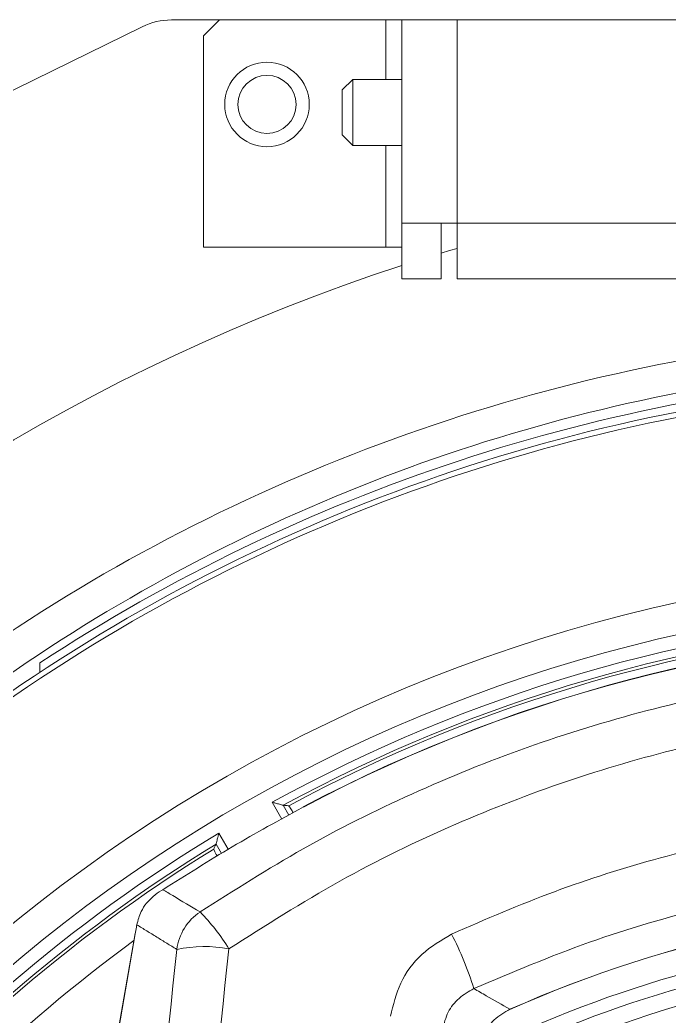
# Model space of a CAD drawing. Extents: x 16.7 to 113.1, y 4.5 to 84.5.
# Drawn here: x 105.085 to 106.314, y 38.061 to 39.946 of the extents above; entities that cross this region are included whole.
import ezdxf

# ---------------------------------------------------------------- set-up
doc = ezdxf.new("R2010")
doc.units = 0
doc.header["$MEASUREMENT"] = 0
doc.linetypes.add('SLD-SOLID', pattern=[0])
doc.layers.add('OBJECT', color=7, linetype='CONTINUOUS')

msp = doc.modelspace()

# ---------------------------------------------------------------- linework, layer by layer
at = {"layer": 'OBJECT', "linetype": 'SLD-SOLID', "lineweight": 15}
for p, q in [((105.3717, 39.9465), (105.4627, 39.9465)), ((105.4627, 39.9465), (105.4327, 39.9165)), ((105.4627, 39.9465), (105.7777, 39.9465)), ((105.8077, 39.9465), (105.7777, 39.9465)), ((105.7777, 39.9465), (105.7777, 39.834)), ((105.8077, 39.9465), (105.8077, 39.5615)), ((105.8077, 39.9465), (105.9127, 39.9465)), ((105.9127, 39.9465), (105.9127, 39.5615)), ((106.3575, 39.9465), (105.9127, 39.9465)), ((104.812, 39.6858), (105.3166, 39.9337)), ((105.4327, 39.5165), (105.4327, 39.9165)), ((105.7152, 39.834), (105.6952, 39.814)), ((105.8077, 39.834), (105.7152, 39.834)), ((105.7152, 39.834), (105.7152, 39.709)), ((105.6952, 39.729), (105.6952, 39.814)), ((105.6952, 39.729), (105.7152, 39.709)), ((105.7152, 39.709), (105.8077, 39.709)), ((105.7777, 39.709), (105.7777, 39.5165)), ((105.8077, 39.5615), (105.9127, 39.5615)), ((105.8077, 39.4565), (105.8077, 39.5615)), ((105.8827, 39.4565), (105.8827, 39.5615)), ((105.9127, 39.4565), (105.9127, 39.5615)), ((105.9127, 39.5615), (106.3959, 39.5615)), ((105.7777, 39.5165), (105.4327, 39.5165)), ((105.8077, 39.5165), (105.7777, 39.5165)), ((105.8827, 39.4565), (105.8077, 39.4565)), ((105.9127, 39.4565), (106.4289, 39.4565)), ((105.1227, 38.7113), (105.1227, 38.7293)), ((105.581, 38.4337), (105.5627, 38.4655)), ((105.5833, 38.4597), (105.5941, 38.4411)), ((105.4616, 38.4071), (105.4793, 38.3764)), ((105.4665, 38.3685), (105.4562, 38.3863)), ((105.3032, 38.217), (105.1171, 37.1513)), ((105.3032, 38.2165), (105.1171, 37.1508)), ((105.3032, 38.217), (105.3032, 38.2165))]:
    msp.add_line(p, q, dxfattribs=at)
at = {"layer": 'OBJECT', "linetype": 'SLD-SOLID', "lineweight": 15, "flags": 128}
msp.add_lwpolyline([(105.8827, 39.505), (105.8984, 39.5097), (105.9127, 39.514)], dxfattribs=at)
at = {"layer": 'OBJECT', "linetype": 'SLD-SOLID', "lineweight": 15}
for radius in [0.08, 0.055]:
    msp.add_circle((105.5527, 39.7865), radius, dxfattribs=at)
for centre, radius, start, end in [((105.3717, 39.8215), 0.125, 90, 116.1616), ((106.9727, 35.9065), 3.76, 108.0496, 163.7593), ((106.9727, 35.9065), 3.4547, 97.6517, 126.8916), ((106.9727, 35.9465), 3.356, 97.8782, 125.6868), ((106.9727, 35.9065), 3.375, 93.2438, 123.2401), ((106.9727, 35.9065), 3.36, 93.3521, 125.6636), ((106.9727, 35.9065), 3.35, 93.5142, 125.5044), ((106.9727, 35.9065), 3.0068, 93.8025, 160.2009), ((106.9727, 35.9065), 2.9472, 93.9337, 159.5632), ((106.9727, 35.9065), 2.9217, 93.9812, 118.8549), ((106.9727, 35.9065), 2.9067, 93.9812, 118.5533), ((106.9727, 35.9065), 2.901, 93.9579, 118.3816), ((106.9722, 35.907), 2.8855, 62.0886, 117.9114), ((106.9722, 35.907), 2.8851, 62.0886, 117.9114), ((106.9727, 35.9065), 2.9217, 121.1451, 159.3669), ((106.9727, 35.9065), 2.901, 121.6184, 159.7287), ((106.9727, 35.9065), 2.9067, 121.4467, 159.3669), ((106.9722, 35.907), 2.3696, 66.1107, 113.8893), ((106.9722, 35.907), 2.3693, 66.1107, 113.8893), ((105.482, 38.1739), 0.1008, 123.7444, 172.5901), ((105.1471, 37.9836), 0.3911, 31.5027, 44.5079), ((105.3225, 37.9203), 0.6508, 17.1865, 27.0214), ((106.9727, 35.9065), 2.3227, 95.19, 115.9848), ((106.9727, 35.9065), 2.841, 126.047, 159.2386), ((105.4339, 37.9378), 0.2545, 79.4389, 101.7595), ((106.9727, 35.9065), 2.2979, 95.19, 115.4799), ((106.9727, 35.9065), 2.2663, 65.0518, 114.9482)]:
    msp.add_arc(centre, radius, start, end, dxfattribs=at)
for centre, major_axis, ratio, start_param, end_param in [((103.9021, 34.1337), (4.6065, 2.6595), 0.745432, 0.820323, 0.822517), ((110.0433, 37.6793), (4.6065, 2.6595), 0.745432, 2.319076, 2.32127), ((105.2693, 38.4138), (0.0636, 0.5099), 0.121842, 4.33034, 4.357389), ((103.0833, 35.907), (2.1532, 17.375), 0.121162, 4.794599, 4.859047), ((102.9848, 35.9191), (2.1536, 17.275), 0.121842, 4.794773, 4.859221)]:
    msp.add_ellipse(centre, major_axis=major_axis, ratio=ratio, start_param=start_param, end_param=end_param, dxfattribs=at)
for points, knots in [([(105.426, 38.2578), (105.4904, 38.2987), (105.6196, 38.381), (105.8272, 38.4845), (106.0448, 38.5726), (106.2689, 38.6414), (106.4964, 38.6909), (106.7268, 38.7212), (106.9618, 38.7322), (107.1956, 38.7231), (107.4252, 38.6947), (107.6503, 38.6478), (107.8732, 38.5817), (108.0943, 38.495), (108.3116, 38.3889), (108.4493, 38.3016), (108.5184, 38.2578)], [0, 0, 0, 0, 0.069874, 0.140224, 0.21209, 0.284485, 0.354361, 0.42473, 0.496663, 0.569139, 0.63829, 0.70792, 0.779053, 0.850702, 0.925062, 1, 1, 1, 1]), ([(108.4638, 38.188), (108.4022, 38.2275), (108.2786, 38.3067), (108.0798, 38.4067), (107.8715, 38.492), (107.6568, 38.5588), (107.4388, 38.6071), (107.2179, 38.6371), (106.9925, 38.6485), (106.7682, 38.6406), (106.548, 38.6143), (106.3322, 38.5702), (106.1184, 38.5077), (105.9028, 38.4242), (105.6877, 38.3199), (105.5498, 38.2321), (105.4805, 38.188)], [0, 0, 0, 0, 0.069423, 0.139315, 0.210704, 0.282616, 0.352042, 0.421958, 0.493432, 0.565446, 0.634079, 0.703187, 0.773786, 0.844894, 0.922121, 1, 1, 1, 1]), ([(105.6217, 38.4565), (105.5764, 38.4318), (105.4856, 38.3823), (105.399, 38.3274), (105.3556, 38.2999)], [0, 0, 0, 0, 0.498142, 1, 1, 1, 1]), ([(105.5833, 38.4597), (105.5831, 38.4597), (105.5827, 38.4598), (105.5802, 38.4606), (105.5756, 38.4618), (105.5694, 38.4636), (105.5648, 38.4649), (105.5627, 38.4654), (105.5627, 38.4655)], [0, 0, 0, 0, 0.142145, 0.283516, 0.488774, 0.776443, 0.994579, 1, 1, 1, 1]), ([(105.6024, 38.4457), (105.6008, 38.4483), (105.5969, 38.4547), (105.5944, 38.4583), (105.5939, 38.4587), (105.5937, 38.4588)], [0, 0, 0, 0, 0.324634, 0.801455, 1, 1, 1, 1]), ([(105.9023, 38.216), (105.9667, 38.2438), (106.0955, 38.2995), (106.2986, 38.3633), (106.508, 38.4114), (106.7209, 38.4414), (106.9335, 38.4533), (107.1464, 38.4478), (107.3602, 38.4243), (107.5832, 38.38), (107.8127, 38.314), (107.9654, 38.2487), (108.0421, 38.216)], [0, 0, 0, 0, 0.095398, 0.1907956, 0.2889546, 0.3871132, 0.4825164, 0.5779195, 0.6761072, 0.7742954, 0.8866036, 1, 1, 1, 1]), ([(105.4616, 38.4071), (105.4615, 38.407), (105.461, 38.405), (105.4598, 38.4003), (105.4582, 38.3941), (105.457, 38.3895), (105.4564, 38.3869), (105.4563, 38.3865), (105.4562, 38.3863)], [0, 0, 0, 0, 0.005421, 0.223557, 0.511226, 0.716484, 0.857855, 1, 1, 1, 1]), ([(105.4518, 38.3769), (105.452, 38.3763), (105.4523, 38.375), (105.4549, 38.37), (105.4578, 38.3646), (105.4584, 38.3635)], [0, 0, 0, 0, 0.388939, 0.877352, 1, 1, 1, 1]), ([(108.0001, 38.1126), (107.9381, 38.1392), (107.8136, 38.1927), (107.6176, 38.2537), (107.4151, 38.2998), (107.2097, 38.3281), (107.0041, 38.3393), (106.7988, 38.3335), (106.5922, 38.3104), (106.3788, 38.2676), (106.1607, 38.2046), (106.0167, 38.1433), (105.9443, 38.1126)], [0, 0, 0, 0, 0.0955773, 0.191815, 0.2901405, 0.3891899, 0.484768, 0.5810126, 0.6793587, 0.7784301, 0.888705, 1, 1, 1, 1]), ([(105.3556, 38.2999), (105.3555, 38.2998), (105.3545, 38.2993), (105.3481, 38.2956), (105.3324, 38.2842), (105.3146, 38.2638), (105.3086, 38.2422), (105.3062, 38.2336)], [0, 0, 0, 0, 0.0040084, 0.0389771, 0.2682234, 0.7087247, 1, 1, 1, 1]), ([(105.3556, 38.2999), (105.3618, 38.2962), (105.3853, 38.2822), (105.4087, 38.2681), (105.426, 38.2578)], [0, 0, 0, 0, 0.265214, 1, 1, 1, 1]), ([(105.9023, 38.216), (105.8826, 38.2044), (105.8432, 38.1812), (105.8021, 38.1251), (105.7917, 38.0818), (105.7867, 38.0606)], [0, 0, 0, 0, 0.337927, 0.67584, 1, 1, 1, 1]), ([(105.8852, 38.0361), (105.888, 38.047), (105.8936, 38.0688), (105.9149, 38.096), (105.9345, 38.1071), (105.9443, 38.1126)], [0, 0, 0, 0, 0.333729, 0.667104, 1, 1, 1, 1]), ([(105.9443, 38.1126), (105.9521, 38.1082), (105.9749, 38.0953), (105.9976, 38.0822), (106.0126, 38.0736)], [0, 0, 0, 0, 0.34328, 1, 1, 1, 1]), ([(105.9541, 37.9949), (105.9565, 38.0058), (105.9613, 38.0274), (105.982, 38.0561), (106.0021, 38.0676), (106.0126, 38.0736)], [0, 0, 0, 0, 0.324144, 0.648, 1, 1, 1, 1])]:
    msp.add_open_spline(points, degree=3, knots=knots, dxfattribs=at)
for points in [[(105.5833, 38.4597), (105.5833, 38.4597)], [(105.4562, 38.3863), (105.4562, 38.3863)], [(105.3062, 38.2336), (105.3055, 38.2293)], [(105.382, 38.1869), (105.3062, 38.2336)]]:
    msp.add_open_spline(points, degree=1, dxfattribs=at)

doc.saveas('drawing.dxf')
